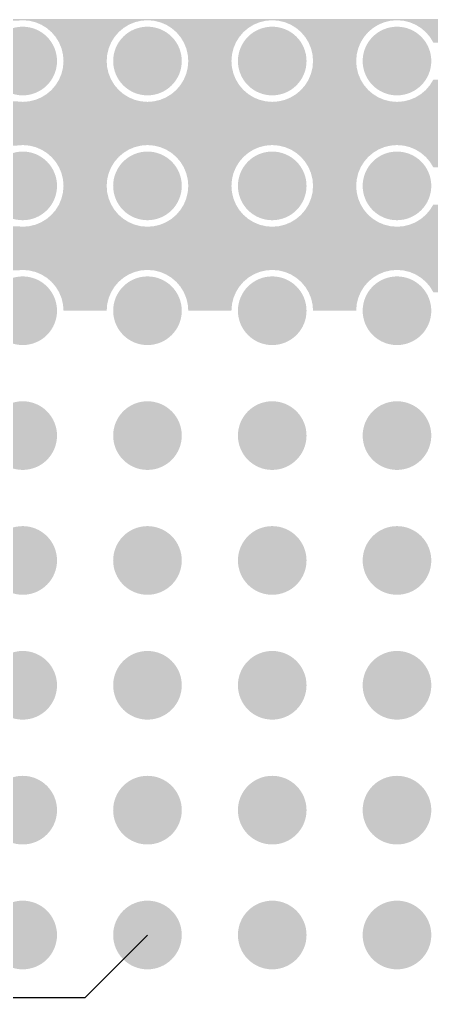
# Model space of a CAD drawing. Extents: x 295 to 953, y 10 to 290.
# Drawn here: x 847.05 to 860.89, y 188.46 to 221.28 of the extents above; entities that cross this region are included whole.
import ezdxf

# ---------------------------------------------------------------- set-up
doc = ezdxf.new("R2010")
doc.units = 0
doc.header["$LTSCALE"] = 5
doc.header["$MEASUREMENT"] = 0
doc.layers.get('0').update_dxf_attribs({"linetype": 'CONTINUOUS', "lineweight": 25})

msp = doc.modelspace()

# ---------------------------------------------------------------- linework, layer by layer
for p, q in [((849.253, 188.459), (851.348, 190.555)), ((845.062, 188.459), (849.253, 188.459))]:
    msp.add_line(p, q)
at = {"const_width": 1.153}
for points in [[(846.581, 219.892, 1), (847.733, 219.892, 1)], [(850.772, 219.892, 1), (851.924, 219.892, 1)], [(854.963, 219.892, 1), (856.115, 219.892, 1)], [(859.154, 219.892, 1), (860.306, 219.892, 1)], [(846.581, 215.701, 1), (847.733, 215.701, 1)], [(850.772, 215.701, 1), (851.924, 215.701, 1)], [(854.963, 215.701, 1), (856.115, 215.701, 1)], [(859.154, 215.701, 1), (860.306, 215.701, 1)], [(846.581, 211.51, 1), (847.733, 211.51, 1)], [(850.772, 211.51, 1), (851.924, 211.51, 1)], [(854.963, 211.51, 1), (856.115, 211.51, 1)], [(859.154, 211.51, 1), (860.306, 211.51, 1)], [(846.581, 207.319, 1), (847.733, 207.319, 1)], [(850.772, 207.319, 1), (851.924, 207.319, 1)], [(854.963, 207.319, 1), (856.115, 207.319, 1)], [(859.154, 207.319, 1), (860.306, 207.319, 1)], [(846.581, 203.128, 1), (847.733, 203.128, 1)], [(850.772, 203.128, 1), (851.924, 203.128, 1)], [(854.963, 203.128, 1), (856.115, 203.128, 1)], [(859.154, 203.128, 1), (860.306, 203.128, 1)], [(846.581, 198.937, 1), (847.733, 198.937, 1)], [(850.772, 198.937, 1), (851.924, 198.937, 1)], [(854.963, 198.937, 1), (856.115, 198.937, 1)], [(859.154, 198.937, 1), (860.306, 198.937, 1)], [(846.581, 194.746, 1), (847.733, 194.746, 1)], [(850.772, 194.746, 1), (851.924, 194.746, 1)], [(854.963, 194.746, 1), (856.115, 194.746, 1)], [(859.154, 194.746, 1), (860.306, 194.746, 1)], [(846.581, 190.555, 1), (847.733, 190.555, 1)], [(850.772, 190.555, 1), (851.924, 190.555, 1)], [(854.963, 190.555, 1), (856.115, 190.555, 1)], [(859.154, 190.555, 1), (860.306, 190.555, 1)]]:
    msp.add_lwpolyline(points, format="xyb", close=True, dxfattribs=at)
for points in [[(825.1, 221.262), (825.088, 221.306), (866.381, 221.262), (866.381, 221.306)], [(825.105, 221.245), (825.1, 221.262), (846.944, 221.245), (847.157, 221.262)], [(847.362, 221.245), (847.157, 221.262), (851.135, 221.245), (851.348, 221.262)], [(847.379, 221.244), (847.362, 221.245), (851.129, 221.244), (851.135, 221.245)], [(847.576, 221.195), (847.379, 221.244), (850.926, 221.195), (851.129, 221.244)], [(851.553, 221.245), (851.348, 221.262), (855.326, 221.245), (855.539, 221.262)], [(851.57, 221.244), (851.553, 221.245), (855.32, 221.244), (855.326, 221.245)], [(851.767, 221.195), (851.57, 221.244), (855.117, 221.195), (855.32, 221.244)], [(855.744, 221.245), (855.539, 221.262), (859.517, 221.245), (859.73, 221.262)], [(855.761, 221.244), (855.744, 221.245), (859.511, 221.244), (859.517, 221.245)], [(855.958, 221.195), (855.761, 221.244), (859.308, 221.195), (859.511, 221.244)], [(859.952, 221.244), (859.73, 221.262), (866.381, 221.244), (866.381, 221.262)], [(860.16, 221.193), (859.952, 221.244), (866.381, 221.193), (866.381, 221.244)], [(847.587, 221.193), (847.576, 221.195), (850.92, 221.193), (850.926, 221.195)], [(847.775, 221.114), (847.587, 221.193), (850.728, 221.114), (850.92, 221.193)], [(847.785, 221.11), (847.775, 221.114), (850.722, 221.11), (850.728, 221.114)], [(847.959, 221.002), (847.785, 221.11), (850.545, 221.002), (850.722, 221.11)], [(847.967, 220.997), (847.959, 221.002), (850.54, 220.997), (850.545, 221.002)], [(848.122, 220.864), (847.967, 220.997), (850.382, 220.864), (850.54, 220.997)], [(851.778, 221.193), (851.767, 221.195), (855.111, 221.193), (855.117, 221.195)], [(851.966, 221.114), (851.778, 221.193), (854.919, 221.114), (855.111, 221.193)], [(851.976, 221.11), (851.966, 221.114), (854.913, 221.11), (854.919, 221.114)], [(852.15, 221.002), (851.976, 221.11), (854.736, 221.002), (854.913, 221.11)], [(852.158, 220.997), (852.15, 221.002), (854.731, 220.997), (854.736, 221.002)], [(852.313, 220.864), (852.158, 220.997), (854.573, 220.864), (854.731, 220.997)], [(855.969, 221.193), (855.958, 221.195), (859.302, 221.193), (859.308, 221.195)], [(856.157, 221.114), (855.969, 221.193), (859.11, 221.114), (859.302, 221.193)], [(856.167, 221.11), (856.157, 221.114), (859.104, 221.11), (859.11, 221.114)], [(856.341, 221.002), (856.167, 221.11), (858.927, 221.002), (859.104, 221.11)], [(856.349, 220.997), (856.341, 221.002), (858.922, 220.997), (858.927, 221.002)], [(856.504, 220.864), (856.349, 220.997), (858.764, 220.864), (858.922, 220.997)], [(860.358, 221.11), (860.16, 221.193), (866.381, 221.11), (866.381, 221.193)], [(860.54, 220.997), (860.358, 221.11), (866.381, 220.997), (866.381, 221.11)], [(860.702, 220.858), (860.54, 220.997), (866.381, 220.858), (866.381, 220.997)], [(848.129, 220.858), (848.122, 220.864), (850.377, 220.858), (850.382, 220.864)], [(848.262, 220.701), (848.129, 220.858), (850.243, 220.701), (850.377, 220.858)], [(848.268, 220.694), (848.262, 220.701), (850.238, 220.694), (850.243, 220.701)], [(848.375, 220.519), (848.268, 220.694), (850.13, 220.519), (850.238, 220.694)], [(852.32, 220.858), (852.313, 220.864), (854.568, 220.858), (854.573, 220.864)], [(852.453, 220.701), (852.32, 220.858), (854.434, 220.701), (854.568, 220.858)], [(852.459, 220.694), (852.453, 220.701), (854.429, 220.694), (854.434, 220.701)], [(852.566, 220.519), (852.459, 220.694), (854.321, 220.519), (854.429, 220.694)], [(856.511, 220.858), (856.504, 220.864), (858.759, 220.858), (858.764, 220.864)], [(856.644, 220.701), (856.511, 220.858), (858.625, 220.701), (858.759, 220.858)], [(856.65, 220.694), (856.644, 220.701), (858.62, 220.694), (858.625, 220.701)], [(856.757, 220.519), (856.65, 220.694), (858.512, 220.519), (858.62, 220.694)], [(860.841, 220.694), (860.702, 220.858), (866.381, 220.694), (866.381, 220.858)], [(860.952, 220.511), (860.841, 220.694), (866.381, 220.511), (866.381, 220.694)], [(848.379, 220.511), (848.375, 220.519), (850.127, 220.511), (850.13, 220.519)], [(848.458, 220.322), (848.379, 220.511), (850.047, 220.322), (850.127, 220.511)], [(848.461, 220.313), (848.458, 220.322), (850.045, 220.313), (850.047, 220.322)], [(848.509, 220.114), (848.461, 220.313), (849.996, 220.114), (850.045, 220.313)], [(852.57, 220.511), (852.566, 220.519), (854.318, 220.511), (854.321, 220.519)], [(852.649, 220.322), (852.57, 220.511), (854.238, 220.322), (854.318, 220.511)], [(852.652, 220.313), (852.649, 220.322), (854.236, 220.313), (854.238, 220.322)], [(852.7, 220.114), (852.652, 220.313), (854.187, 220.114), (854.236, 220.313)], [(856.761, 220.511), (856.757, 220.519), (858.509, 220.511), (858.512, 220.519)], [(856.84, 220.322), (856.761, 220.511), (858.429, 220.322), (858.509, 220.511)], [(856.843, 220.313), (856.84, 220.322), (858.427, 220.313), (858.429, 220.322)], [(856.891, 220.114), (856.843, 220.313), (858.378, 220.114), (858.427, 220.313)], [(848.511, 220.105), (848.509, 220.114), (849.995, 220.105), (849.996, 220.114)], [(848.528, 219.892), (848.511, 220.105), (849.978, 219.892), (849.995, 220.105)], [(852.702, 220.105), (852.7, 220.114), (854.186, 220.105), (854.187, 220.114)], [(852.719, 219.892), (852.702, 220.105), (854.169, 219.892), (854.186, 220.105)], [(856.893, 220.105), (856.891, 220.114), (858.377, 220.105), (858.378, 220.114)], [(856.91, 219.892), (856.893, 220.105), (858.36, 219.892), (858.377, 220.105)], [(848.46, 219.47), (848.51, 219.67), (850.044, 219.47), (849.997, 219.67)], [(848.51, 219.678), (848.528, 219.892), (849.994, 219.678), (849.978, 219.892)], [(848.51, 219.67), (848.51, 219.678), (849.997, 219.67), (849.994, 219.678)], [(852.651, 219.47), (852.701, 219.67), (854.235, 219.47), (854.188, 219.67)], [(852.701, 219.678), (852.719, 219.892), (854.185, 219.678), (854.169, 219.892)], [(852.701, 219.67), (852.701, 219.678), (854.188, 219.67), (854.185, 219.678)], [(856.842, 219.47), (856.892, 219.67), (858.426, 219.47), (858.379, 219.67)], [(856.892, 219.678), (856.91, 219.892), (858.376, 219.678), (858.36, 219.892)], [(856.892, 219.67), (856.892, 219.678), (858.379, 219.67), (858.376, 219.678)], [(848.379, 219.272), (848.458, 219.462), (850.126, 219.272), (850.048, 219.462)], [(848.458, 219.462), (848.46, 219.47), (850.048, 219.462), (850.044, 219.47)], [(852.57, 219.272), (852.649, 219.462), (854.317, 219.272), (854.239, 219.462)], [(852.649, 219.462), (852.651, 219.47), (854.239, 219.462), (854.235, 219.47)], [(856.761, 219.272), (856.84, 219.462), (858.508, 219.272), (858.43, 219.462)], [(856.84, 219.462), (856.842, 219.47), (858.43, 219.462), (858.426, 219.47)], [(848.128, 218.926), (848.263, 219.082), (850.376, 218.926), (850.243, 219.082)], [(848.263, 219.082), (848.267, 219.089), (850.243, 219.082), (850.237, 219.089)], [(848.267, 219.089), (848.376, 219.264), (850.237, 219.089), (850.131, 219.264)], [(848.376, 219.264), (848.379, 219.272), (850.131, 219.264), (850.126, 219.272)], [(852.319, 218.926), (852.454, 219.082), (854.567, 218.926), (854.434, 219.082)], [(852.454, 219.082), (852.458, 219.089), (854.434, 219.082), (854.428, 219.089)], [(852.458, 219.089), (852.567, 219.264), (854.428, 219.089), (854.322, 219.264)], [(852.567, 219.264), (852.57, 219.272), (854.322, 219.264), (854.317, 219.272)], [(856.51, 218.926), (856.645, 219.082), (858.758, 218.926), (858.625, 219.082)], [(856.645, 219.082), (856.649, 219.089), (858.625, 219.082), (858.619, 219.089)], [(856.649, 219.089), (856.758, 219.264), (858.619, 219.089), (858.513, 219.264)], [(856.758, 219.264), (856.761, 219.272), (858.513, 219.264), (858.508, 219.272)], [(860.696, 218.919), (860.836, 219.082), (866.381, 218.919), (866.381, 219.082)], [(860.836, 219.082), (860.949, 219.264), (866.381, 219.082), (866.381, 219.264)], [(847.586, 218.59), (847.777, 218.669), (850.918, 218.59), (850.73, 218.669)], [(847.777, 218.669), (847.783, 218.673), (850.73, 218.669), (850.721, 218.673)], [(847.783, 218.673), (847.96, 218.781), (850.721, 218.673), (850.547, 218.781)], [(847.96, 218.781), (847.966, 218.786), (850.547, 218.781), (850.539, 218.786)], [(847.966, 218.786), (848.123, 218.919), (850.539, 218.786), (850.383, 218.919)], [(848.123, 218.919), (848.128, 218.926), (850.383, 218.919), (850.376, 218.926)], [(851.777, 218.59), (851.968, 218.669), (855.109, 218.59), (854.921, 218.669)], [(851.968, 218.669), (851.974, 218.673), (854.921, 218.669), (854.912, 218.673)], [(851.974, 218.673), (852.151, 218.781), (854.912, 218.673), (854.738, 218.781)], [(852.151, 218.781), (852.157, 218.786), (854.738, 218.781), (854.73, 218.786)], [(852.157, 218.786), (852.314, 218.919), (854.73, 218.786), (854.574, 218.919)], [(852.314, 218.919), (852.319, 218.926), (854.574, 218.919), (854.567, 218.926)], [(855.968, 218.59), (856.159, 218.669), (859.3, 218.59), (859.112, 218.669)], [(856.159, 218.669), (856.165, 218.673), (859.112, 218.669), (859.103, 218.673)], [(856.165, 218.673), (856.342, 218.781), (859.103, 218.673), (858.929, 218.781)], [(856.342, 218.781), (856.348, 218.786), (858.929, 218.781), (858.921, 218.786)], [(856.348, 218.786), (856.505, 218.919), (858.921, 218.786), (858.765, 218.919)], [(856.505, 218.919), (856.51, 218.926), (858.765, 218.919), (858.758, 218.926)], [(860.152, 218.588), (860.35, 218.669), (866.381, 218.588), (866.381, 218.669)], [(860.35, 218.669), (860.533, 218.781), (866.381, 218.669), (866.381, 218.781)], [(860.533, 218.781), (860.696, 218.919), (866.381, 218.781), (866.381, 218.919)], [(829.048, 218.521), (829.045, 218.539), (847.157, 218.521), (846.935, 218.539)], [(829.06, 218.462), (829.048, 218.521), (866.381, 218.462), (866.381, 218.521)], [(829.077, 218.215), (829.06, 218.462), (866.381, 218.215), (866.381, 218.462)], [(847.157, 218.521), (847.371, 218.538), (851.348, 218.521), (851.143, 218.538)], [(847.371, 218.538), (847.376, 218.539), (851.143, 218.538), (851.126, 218.539)], [(847.376, 218.539), (847.579, 218.588), (851.126, 218.539), (850.929, 218.588)], [(847.579, 218.588), (847.586, 218.59), (850.929, 218.588), (850.918, 218.59)], [(851.348, 218.521), (851.562, 218.538), (855.539, 218.521), (855.334, 218.538)], [(851.562, 218.538), (851.567, 218.539), (855.334, 218.538), (855.317, 218.539)], [(851.567, 218.539), (851.77, 218.588), (855.317, 218.539), (855.12, 218.588)], [(851.77, 218.588), (851.777, 218.59), (855.12, 218.588), (855.109, 218.59)], [(855.539, 218.521), (855.753, 218.538), (859.73, 218.521), (859.525, 218.538)], [(855.753, 218.538), (855.758, 218.539), (859.525, 218.538), (859.508, 218.539)], [(855.758, 218.539), (855.961, 218.588), (859.508, 218.539), (859.311, 218.588)], [(855.961, 218.588), (855.968, 218.59), (859.311, 218.588), (859.3, 218.59)], [(859.73, 218.521), (859.944, 218.538), (866.381, 218.521), (866.381, 218.538)], [(859.944, 218.538), (860.152, 218.588), (866.381, 218.538), (866.381, 218.588)], [(829.035, 217.824), (829.071, 218.068), (866.381, 217.824), (866.381, 218.068)], [(829.071, 218.068), (829.077, 218.215), (866.381, 218.068), (866.381, 218.215)], [(828.966, 217.586), (829.035, 217.824), (866.381, 217.586), (866.381, 217.824)], [(828.735, 217.15), (828.865, 217.36), (866.381, 217.15), (866.381, 217.36)], [(828.865, 217.36), (828.966, 217.586), (866.381, 217.36), (866.381, 217.586)], [(828.656, 217.054), (828.669, 217.071), (846.944, 217.054), (847.157, 217.071)], [(828.669, 217.071), (828.735, 217.15), (866.381, 217.071), (866.381, 217.15)], [(847.362, 217.054), (847.157, 217.071), (851.135, 217.054), (851.348, 217.071)], [(847.379, 217.053), (847.362, 217.054), (851.129, 217.053), (851.135, 217.054)], [(847.576, 217.004), (847.379, 217.053), (850.926, 217.004), (851.129, 217.053)], [(847.587, 217.002), (847.576, 217.004), (850.92, 217.002), (850.926, 217.004)], [(847.775, 216.923), (847.587, 217.002), (850.728, 216.923), (850.92, 217.002)], [(851.553, 217.054), (851.348, 217.071), (855.326, 217.054), (855.539, 217.071)], [(851.57, 217.053), (851.553, 217.054), (855.32, 217.053), (855.326, 217.054)], [(851.767, 217.004), (851.57, 217.053), (855.117, 217.004), (855.32, 217.053)], [(851.778, 217.002), (851.767, 217.004), (855.111, 217.002), (855.117, 217.004)], [(851.966, 216.923), (851.778, 217.002), (854.919, 216.923), (855.111, 217.002)], [(855.744, 217.054), (855.539, 217.071), (859.517, 217.054), (859.73, 217.071)], [(855.761, 217.053), (855.744, 217.054), (859.511, 217.053), (859.517, 217.054)], [(855.958, 217.004), (855.761, 217.053), (859.308, 217.004), (859.511, 217.053)], [(855.969, 217.002), (855.958, 217.004), (859.302, 217.002), (859.308, 217.004)], [(856.157, 216.923), (855.969, 217.002), (859.11, 216.923), (859.302, 217.002)], [(859.952, 217.053), (859.73, 217.071), (866.381, 217.053), (866.381, 217.071)], [(860.16, 217.002), (859.952, 217.053), (866.381, 217.002), (866.381, 217.053)], [(860.358, 216.919), (860.16, 217.002), (866.381, 216.919), (866.381, 217.002)], [(847.785, 216.919), (847.775, 216.923), (850.722, 216.919), (850.728, 216.923)], [(847.959, 216.811), (847.785, 216.919), (850.545, 216.811), (850.722, 216.919)], [(847.967, 216.806), (847.959, 216.811), (850.54, 216.806), (850.545, 216.811)], [(848.122, 216.673), (847.967, 216.806), (850.382, 216.673), (850.54, 216.806)], [(848.129, 216.667), (848.122, 216.673), (850.377, 216.667), (850.382, 216.673)], [(848.262, 216.51), (848.129, 216.667), (850.243, 216.51), (850.377, 216.667)], [(851.976, 216.919), (851.966, 216.923), (854.913, 216.919), (854.919, 216.923)], [(852.15, 216.811), (851.976, 216.919), (854.736, 216.811), (854.913, 216.919)], [(852.158, 216.806), (852.15, 216.811), (854.731, 216.806), (854.736, 216.811)], [(852.313, 216.673), (852.158, 216.806), (854.573, 216.673), (854.731, 216.806)], [(852.32, 216.667), (852.313, 216.673), (854.568, 216.667), (854.573, 216.673)], [(852.453, 216.51), (852.32, 216.667), (854.434, 216.51), (854.568, 216.667)], [(856.167, 216.919), (856.157, 216.923), (859.104, 216.919), (859.11, 216.923)], [(856.341, 216.811), (856.167, 216.919), (858.927, 216.811), (859.104, 216.919)], [(856.349, 216.806), (856.341, 216.811), (858.922, 216.806), (858.927, 216.811)], [(856.504, 216.673), (856.349, 216.806), (858.764, 216.673), (858.922, 216.806)], [(856.511, 216.667), (856.504, 216.673), (858.759, 216.667), (858.764, 216.673)], [(856.644, 216.51), (856.511, 216.667), (858.625, 216.51), (858.759, 216.667)], [(860.54, 216.806), (860.358, 216.919), (866.381, 216.806), (866.381, 216.919)], [(860.702, 216.667), (860.54, 216.806), (866.381, 216.667), (866.381, 216.806)], [(860.841, 216.503), (860.702, 216.667), (866.381, 216.503), (866.381, 216.667)], [(848.268, 216.503), (848.262, 216.51), (850.238, 216.503), (850.243, 216.51)], [(848.375, 216.328), (848.268, 216.503), (850.13, 216.328), (850.238, 216.503)], [(848.379, 216.32), (848.375, 216.328), (850.127, 216.32), (850.13, 216.328)], [(848.458, 216.131), (848.379, 216.32), (850.047, 216.131), (850.127, 216.32)], [(852.459, 216.503), (852.453, 216.51), (854.429, 216.503), (854.434, 216.51)], [(852.566, 216.328), (852.459, 216.503), (854.321, 216.328), (854.429, 216.503)], [(852.57, 216.32), (852.566, 216.328), (854.318, 216.32), (854.321, 216.328)], [(852.649, 216.131), (852.57, 216.32), (854.238, 216.131), (854.318, 216.32)], [(856.65, 216.503), (856.644, 216.51), (858.62, 216.503), (858.625, 216.51)], [(856.757, 216.328), (856.65, 216.503), (858.512, 216.328), (858.62, 216.503)], [(856.761, 216.32), (856.757, 216.328), (858.509, 216.32), (858.512, 216.328)], [(856.84, 216.131), (856.761, 216.32), (858.429, 216.131), (858.509, 216.32)], [(860.952, 216.32), (860.841, 216.503), (866.381, 216.32), (866.381, 216.503)], [(848.461, 216.122), (848.458, 216.131), (850.045, 216.122), (850.047, 216.131)], [(848.509, 215.923), (848.461, 216.122), (849.996, 215.923), (850.045, 216.122)], [(852.652, 216.122), (852.649, 216.131), (854.236, 216.122), (854.238, 216.131)], [(852.7, 215.923), (852.652, 216.122), (854.187, 215.923), (854.236, 216.122)], [(856.843, 216.122), (856.84, 216.131), (858.427, 216.122), (858.429, 216.131)], [(856.891, 215.923), (856.843, 216.122), (858.378, 215.923), (858.427, 216.122)], [(848.511, 215.914), (848.509, 215.923), (849.995, 215.914), (849.996, 215.923)], [(848.51, 215.487), (848.528, 215.701), (849.994, 215.487), (849.978, 215.701)], [(848.528, 215.701), (848.511, 215.914), (849.978, 215.701), (849.995, 215.914)], [(852.702, 215.914), (852.7, 215.923), (854.186, 215.914), (854.187, 215.923)], [(852.701, 215.487), (852.719, 215.701), (854.185, 215.487), (854.169, 215.701)], [(852.719, 215.701), (852.702, 215.914), (854.169, 215.701), (854.186, 215.914)], [(856.893, 215.914), (856.891, 215.923), (858.377, 215.914), (858.378, 215.923)], [(856.892, 215.487), (856.91, 215.701), (858.376, 215.487), (858.36, 215.701)], [(856.91, 215.701), (856.893, 215.914), (858.36, 215.701), (858.377, 215.914)], [(848.46, 215.279), (848.51, 215.479), (850.044, 215.279), (849.997, 215.479)], [(848.51, 215.479), (848.51, 215.487), (849.997, 215.479), (849.994, 215.487)], [(852.651, 215.279), (852.701, 215.479), (854.235, 215.279), (854.188, 215.479)], [(852.701, 215.479), (852.701, 215.487), (854.188, 215.479), (854.185, 215.487)], [(856.842, 215.279), (856.892, 215.479), (858.426, 215.279), (858.379, 215.479)], [(856.892, 215.479), (856.892, 215.487), (858.379, 215.479), (858.376, 215.487)], [(848.267, 214.898), (848.376, 215.073), (850.237, 214.898), (850.131, 215.073)], [(848.376, 215.073), (848.379, 215.081), (850.131, 215.073), (850.126, 215.081)], [(848.379, 215.081), (848.458, 215.271), (850.126, 215.081), (850.048, 215.271)], [(848.458, 215.271), (848.46, 215.279), (850.048, 215.271), (850.044, 215.279)], [(852.458, 214.898), (852.567, 215.073), (854.428, 214.898), (854.322, 215.073)], [(852.567, 215.073), (852.57, 215.081), (854.322, 215.073), (854.317, 215.081)], [(852.57, 215.081), (852.649, 215.271), (854.317, 215.081), (854.239, 215.271)], [(852.649, 215.271), (852.651, 215.279), (854.239, 215.271), (854.235, 215.279)], [(856.649, 214.898), (856.758, 215.073), (858.619, 214.898), (858.513, 215.073)], [(856.758, 215.073), (856.761, 215.081), (858.513, 215.073), (858.508, 215.081)], [(856.761, 215.081), (856.84, 215.271), (858.508, 215.081), (858.43, 215.271)], [(856.84, 215.271), (856.842, 215.279), (858.43, 215.271), (858.426, 215.279)], [(860.836, 214.891), (860.949, 215.073), (866.381, 214.891), (866.381, 215.073)], [(847.966, 214.595), (848.123, 214.728), (850.539, 214.595), (850.383, 214.728)], [(848.123, 214.728), (848.128, 214.735), (850.383, 214.728), (850.376, 214.735)], [(848.128, 214.735), (848.263, 214.891), (850.376, 214.735), (850.243, 214.891)], [(848.263, 214.891), (848.267, 214.898), (850.243, 214.891), (850.237, 214.898)], [(852.157, 214.595), (852.314, 214.728), (854.73, 214.595), (854.574, 214.728)], [(852.314, 214.728), (852.319, 214.735), (854.574, 214.728), (854.567, 214.735)], [(852.319, 214.735), (852.454, 214.891), (854.567, 214.735), (854.434, 214.891)], [(852.454, 214.891), (852.458, 214.898), (854.434, 214.891), (854.428, 214.898)], [(856.348, 214.595), (856.505, 214.728), (858.921, 214.595), (858.765, 214.728)], [(856.505, 214.728), (856.51, 214.735), (858.765, 214.728), (858.758, 214.735)], [(856.51, 214.735), (856.645, 214.891), (858.758, 214.735), (858.625, 214.891)], [(856.645, 214.891), (856.649, 214.898), (858.625, 214.891), (858.619, 214.898)], [(860.533, 214.59), (860.696, 214.728), (866.381, 214.59), (866.381, 214.728)], [(860.696, 214.728), (860.836, 214.891), (866.381, 214.728), (866.381, 214.891)], [(831.023, 214.33), (831.013, 214.348), (847.157, 214.33), (846.935, 214.348)], [(847.371, 214.347), (847.376, 214.348), (851.143, 214.347), (851.126, 214.348)], [(847.376, 214.348), (847.579, 214.397), (851.126, 214.348), (850.929, 214.397)], [(847.579, 214.397), (847.586, 214.399), (850.929, 214.397), (850.918, 214.399)], [(847.586, 214.399), (847.777, 214.478), (850.918, 214.399), (850.73, 214.478)], [(847.777, 214.478), (847.783, 214.482), (850.73, 214.478), (850.721, 214.482)], [(847.783, 214.482), (847.96, 214.59), (850.721, 214.482), (850.547, 214.59)], [(847.96, 214.59), (847.966, 214.595), (850.547, 214.59), (850.539, 214.595)], [(851.562, 214.347), (851.567, 214.348), (855.334, 214.347), (855.317, 214.348)], [(851.567, 214.348), (851.77, 214.397), (855.317, 214.348), (855.12, 214.397)], [(851.77, 214.397), (851.777, 214.399), (855.12, 214.397), (855.109, 214.399)], [(851.777, 214.399), (851.968, 214.478), (855.109, 214.399), (854.921, 214.478)], [(851.968, 214.478), (851.974, 214.482), (854.921, 214.478), (854.912, 214.482)], [(851.974, 214.482), (852.151, 214.59), (854.912, 214.482), (854.738, 214.59)], [(852.151, 214.59), (852.157, 214.595), (854.738, 214.59), (854.73, 214.595)], [(855.753, 214.347), (855.758, 214.348), (859.525, 214.347), (859.508, 214.348)], [(855.758, 214.348), (855.961, 214.397), (859.508, 214.348), (859.311, 214.397)], [(855.961, 214.397), (855.968, 214.399), (859.311, 214.397), (859.3, 214.399)], [(855.968, 214.399), (856.159, 214.478), (859.3, 214.399), (859.112, 214.478)], [(856.159, 214.478), (856.165, 214.482), (859.112, 214.478), (859.103, 214.482)], [(856.165, 214.482), (856.342, 214.59), (859.103, 214.482), (858.929, 214.59)], [(856.342, 214.59), (856.348, 214.595), (858.929, 214.59), (858.921, 214.595)], [(859.944, 214.347), (860.152, 214.397), (866.381, 214.347), (866.381, 214.397)], [(860.152, 214.397), (860.35, 214.478), (866.381, 214.397), (866.381, 214.478)], [(860.35, 214.478), (860.533, 214.59), (866.381, 214.478), (866.381, 214.59)], [(831.024, 214.327), (831.023, 214.33), (866.381, 214.327), (866.381, 214.33)], [(831.106, 214.094), (831.024, 214.327), (866.381, 214.094), (866.381, 214.327)], [(831.156, 213.852), (831.106, 214.094), (866.381, 213.852), (866.381, 214.094)], [(847.157, 214.33), (847.371, 214.347), (851.348, 214.33), (851.143, 214.347)], [(851.348, 214.33), (851.562, 214.347), (855.539, 214.33), (855.334, 214.347)], [(855.539, 214.33), (855.753, 214.347), (859.73, 214.33), (859.525, 214.347)], [(859.73, 214.33), (859.944, 214.347), (866.381, 214.33), (866.381, 214.347)], [(831.173, 213.605), (831.156, 213.852), (866.381, 213.605), (866.381, 213.852)], [(831.13, 213.214), (831.167, 213.458), (866.381, 213.214), (866.381, 213.458)], [(831.167, 213.458), (831.173, 213.605), (866.381, 213.458), (866.381, 213.605)], [(831.061, 212.976), (831.13, 213.214), (866.381, 212.976), (866.381, 213.214)], [(831.011, 212.863), (831.018, 212.88), (846.944, 212.863), (847.157, 212.88)], [(831.018, 212.88), (831.061, 212.976), (866.381, 212.88), (866.381, 212.976)], [(847.363, 212.863), (847.157, 212.88), (851.135, 212.863), (851.348, 212.88)], [(847.379, 212.862), (847.363, 212.863), (851.129, 212.862), (851.135, 212.863)], [(847.576, 212.813), (847.379, 212.862), (850.926, 212.813), (851.129, 212.862)], [(847.587, 212.811), (847.576, 212.813), (850.92, 212.811), (850.926, 212.813)], [(847.775, 212.732), (847.587, 212.811), (850.728, 212.732), (850.92, 212.811)], [(847.784, 212.728), (847.775, 212.732), (850.722, 212.728), (850.728, 212.732)], [(847.959, 212.62), (847.784, 212.728), (850.545, 212.62), (850.722, 212.728)], [(851.554, 212.863), (851.348, 212.88), (855.326, 212.863), (855.539, 212.88)], [(851.57, 212.862), (851.554, 212.863), (855.32, 212.862), (855.326, 212.863)], [(851.767, 212.813), (851.57, 212.862), (855.117, 212.813), (855.32, 212.862)], [(851.778, 212.811), (851.767, 212.813), (855.111, 212.811), (855.117, 212.813)], [(851.966, 212.732), (851.778, 212.811), (854.919, 212.732), (855.111, 212.811)], [(851.975, 212.728), (851.966, 212.732), (854.913, 212.728), (854.919, 212.732)], [(852.15, 212.62), (851.975, 212.728), (854.736, 212.62), (854.913, 212.728)], [(855.745, 212.863), (855.539, 212.88), (859.517, 212.863), (859.73, 212.88)], [(855.761, 212.862), (855.745, 212.863), (859.511, 212.862), (859.517, 212.863)], [(855.958, 212.813), (855.761, 212.862), (859.308, 212.813), (859.511, 212.862)], [(855.969, 212.811), (855.958, 212.813), (859.302, 212.811), (859.308, 212.813)], [(856.157, 212.732), (855.969, 212.811), (859.11, 212.732), (859.302, 212.811)], [(856.166, 212.728), (856.157, 212.732), (859.104, 212.728), (859.11, 212.732)], [(856.341, 212.62), (856.166, 212.728), (858.927, 212.62), (859.104, 212.728)], [(859.952, 212.862), (859.73, 212.88), (866.381, 212.862), (866.381, 212.88)], [(860.16, 212.811), (859.952, 212.862), (866.381, 212.811), (866.381, 212.862)], [(860.357, 212.728), (860.16, 212.811), (866.381, 212.728), (866.381, 212.811)], [(860.54, 212.615), (860.357, 212.728), (866.381, 212.615), (866.381, 212.728)], [(847.967, 212.615), (847.959, 212.62), (850.54, 212.615), (850.545, 212.62)], [(848.122, 212.482), (847.967, 212.615), (850.382, 212.482), (850.54, 212.615)], [(848.129, 212.476), (848.122, 212.482), (850.377, 212.476), (850.382, 212.482)], [(848.262, 212.319), (848.129, 212.476), (850.243, 212.319), (850.377, 212.476)], [(852.158, 212.615), (852.15, 212.62), (854.731, 212.615), (854.736, 212.62)], [(852.313, 212.482), (852.158, 212.615), (854.573, 212.482), (854.731, 212.615)], [(852.32, 212.476), (852.313, 212.482), (854.568, 212.476), (854.573, 212.482)], [(852.453, 212.319), (852.32, 212.476), (854.434, 212.319), (854.568, 212.476)], [(856.349, 212.615), (856.341, 212.62), (858.922, 212.615), (858.927, 212.62)], [(856.504, 212.482), (856.349, 212.615), (858.764, 212.482), (858.922, 212.615)], [(856.511, 212.476), (856.504, 212.482), (858.759, 212.476), (858.764, 212.482)], [(856.644, 212.319), (856.511, 212.476), (858.625, 212.319), (858.759, 212.476)], [(860.702, 212.476), (860.54, 212.615), (866.381, 212.476), (866.381, 212.615)], [(860.841, 212.313), (860.702, 212.476), (866.381, 212.313), (866.381, 212.476)], [(848.268, 212.313), (848.262, 212.319), (850.238, 212.313), (850.243, 212.319)], [(848.375, 212.137), (848.268, 212.313), (850.13, 212.137), (850.238, 212.313)], [(848.379, 212.13), (848.375, 212.137), (850.127, 212.13), (850.13, 212.137)], [(848.458, 211.94), (848.379, 212.13), (850.047, 211.94), (850.127, 212.13)], [(852.459, 212.313), (852.453, 212.319), (854.429, 212.313), (854.434, 212.319)], [(852.566, 212.137), (852.459, 212.313), (854.321, 212.137), (854.429, 212.313)], [(852.57, 212.13), (852.566, 212.137), (854.318, 212.13), (854.321, 212.137)], [(852.649, 211.94), (852.57, 212.13), (854.238, 211.94), (854.318, 212.13)], [(856.65, 212.313), (856.644, 212.319), (858.62, 212.313), (858.625, 212.319)], [(856.757, 212.137), (856.65, 212.313), (858.512, 212.137), (858.62, 212.313)], [(856.761, 212.13), (856.757, 212.137), (858.509, 212.13), (858.512, 212.137)], [(856.84, 211.94), (856.761, 212.13), (858.429, 211.94), (858.509, 212.13)], [(860.952, 212.13), (860.841, 212.313), (866.381, 212.13), (866.381, 212.313)], [(848.461, 211.932), (848.458, 211.94), (850.045, 211.932), (850.047, 211.94)], [(848.509, 211.732), (848.461, 211.932), (849.996, 211.732), (850.045, 211.932)], [(848.511, 211.723), (848.509, 211.732), (849.995, 211.723), (849.996, 211.732)], [(848.528, 211.51), (848.511, 211.723), (849.978, 211.51), (849.995, 211.723)], [(852.652, 211.932), (852.649, 211.94), (854.236, 211.932), (854.238, 211.94)], [(852.7, 211.732), (852.652, 211.932), (854.187, 211.732), (854.236, 211.932)], [(852.702, 211.723), (852.7, 211.732), (854.186, 211.723), (854.187, 211.732)], [(852.719, 211.51), (852.702, 211.723), (854.169, 211.51), (854.186, 211.723)], [(856.843, 211.932), (856.84, 211.94), (858.427, 211.932), (858.429, 211.94)], [(856.891, 211.732), (856.843, 211.932), (858.378, 211.732), (858.427, 211.932)], [(856.893, 211.723), (856.891, 211.732), (858.377, 211.723), (858.378, 211.732)], [(856.91, 211.51), (856.893, 211.723), (858.36, 211.51), (858.377, 211.723)], [(848.528, 211.51), (848.528, 211.51), (849.977, 211.51), (849.978, 211.51)], [(852.719, 211.51), (852.719, 211.51), (854.168, 211.51), (854.169, 211.51)], [(856.91, 211.51), (856.91, 211.51), (858.359, 211.51), (858.36, 211.51)]]:
    msp.add_solid(points)

doc.saveas('drawing.dxf')
